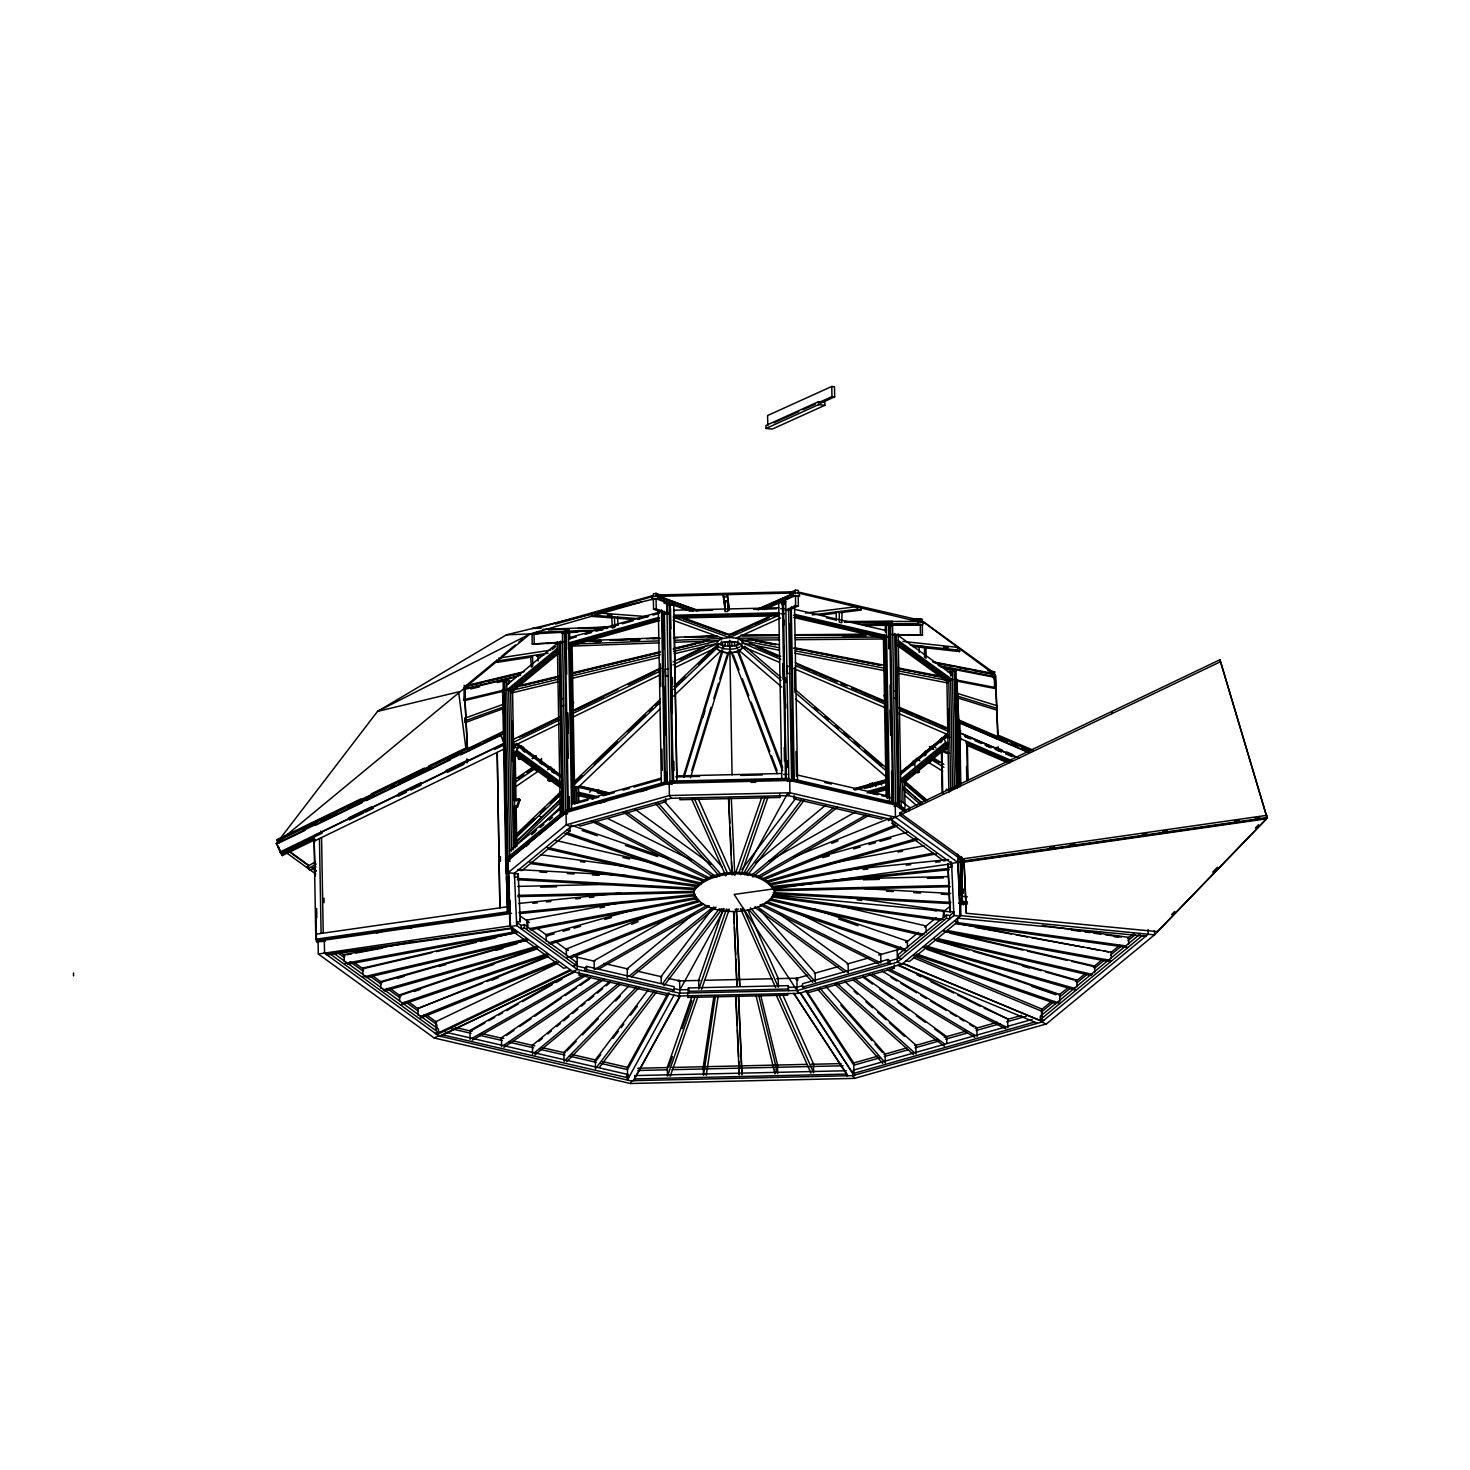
<?xml version="1.0" encoding="UTF-8"?>
<svg xmlns="http://www.w3.org/2000/svg" width="1470" height="1470" viewBox="0 0 1470 1470"><rect width="100%" height="100%" fill="white"/><g stroke="black" fill="none" stroke-linecap="round" stroke-linejoin="round"><path stroke-width="1.5" d="M762.581 609.517L793.304 595.534L793.543 591.785L656.355 595.001L696.523 610.454M798.026 593.182L795.325 592.924L795.527 590.15L798.228 590.389L799.662 596.14L793.304 595.534M693.656 892.198C702.733 866.675 766.458 865.168 774.855 891.739C765.741 917.243 702.035 918.768 693.656 892.198L694.428 896.718M693.675 893.595L694.116 889.038M715.375 996.403L703.487 1075.36L703.321 1066.411L713.869 996.476M706.225 1075.397L718.113 996.439M774.837 890.342L774.378 894.899M799.919 593.329L798.394 592.098L798.247 593.016L923.16 622.802L922.535 625.485L917.813 623.519L858.498 624.052M918.64 620.836L918.787 619.936L800.066 592.41M845.434 621.479L919.816 621.406L918.787 619.936M917.813 623.519L918.438 620.836M919.816 621.406L920.44 618.723L922.443 619.55L921.819 622.233M683.366 776.399L722.101 650.089M684.083 777.189L722.817 650.898M702.954 717.489L704.957 710.984M691.745 770.482L711.094 707.327M713.777 698.617L718.444 683.366M719.786 679.011L727.797 652.882M690.459 777.814L729.175 651.504M572.436 706.519L573.704 702.421L571.904 703.285M923.38 622.802L922.425 621.259L994.032 674.179L993.775 672.709L923.638 621.939M723.35 908.699L698.654 980.178L698.82 989.108L726.492 908.974M735.018 874.87L761.938 796.905M738.914 872.978L765.08 797.181M701.594 989.273L729.267 909.14M741.688 873.125L767.873 797.328M695.145 996.623L667.509 1076.187L667.343 1067.257L692.003 996.293M672.433 1056.581L668.703 1067.33L667.343 1067.257M682.154 1028.614L691.855 1000.666M670.228 1076.352L697.864 996.789M516.779 806.13L513.471 806.607L514.261 807.802L517.513 807.25L516.779 806.13L519.351 798.761L513.361 799.625M517.513 807.25L520.086 799.882L519.351 798.761M993.224 673.517L995.043 676.31L994.161 678.809L992.342 676.016L993.224 673.517L932.421 661.702M993.738 674.326L994.62 671.827L987.895 670.522M994.529 675.502L994.62 671.827M511.836 747.146L517.899 747.734L514.665 755.598L515.29 754.459L511.964 754.128M960.719 730.572L959.377 734.008L960.278 785.182M996.329 738.693L997.23 736.433L996.77 737.242M996.899 738.951L998.222 735.239M995.337 676.365L995.208 674.693L998.093 736.801M957.631 720.226L997.726 737.425L995.649 675.575M463.987 687.831L464.355 686.931L467.515 749.645L464.336 688.603M464.612 688.53L466.174 685.663L524.165 671.68M997.799 736.672L997.34 737.499L991.037 734.798M515.694 677.064L464.722 689.338L464.226 700.675L504.118 691.065M464.226 700.675L464.722 689.338M502.593 691.47L503.273 690.238M503.585 747.642L504.247 746.411M503.695 754.625L504.375 753.412M517.275 748.873L517.899 747.734M742.92 640.13L741.468 646.065L779.118 662.235M783.326 625.136L782.94 602.443L785.733 601.432L788.839 779.449L791.577 779.706L788.582 608.488M785.733 601.432L782.94 602.443M694.152 890.434C710.506 869.248 761.368 866.804 774.855 891.739M668.225 992.893L627.396 1067.349L627.635 1077.639M786.56 778.383L788.82 778.328L786.027 779.357L783.473 601.469M669.438 993.095L627.488 1069.59L600.679 1063.38M789.133 781.47L789.684 780.478L895.248 804.954L905.483 812.359M627.616 1079.641L674.032 995.098M792.991 780.019L790.566 608.947M680.812 988.244L724.306 908.938M743.875 873.235L787.369 793.929M324.98 941.333L318.09 941.719L318.292 954.012L434.22 1038.004L630.465 1083.519L632.008 1080.689L852.747 1075.636L1041.697 1022.036L1148.217 934.24L1154.501 934.846L1266.534 818.79L1266.497 816.548M678.405 996.109L679.948 993.169L797.089 990.486L798.89 993.242M807.783 975.216L796.887 978.303L797.089 990.596L897.38 962.152L953.92 915.553L960.204 916.159L957.797 862.412L895.45 817.246L789.904 792.771L669.401 795.527L566.262 824.799L508.087 872.721L514.371 873.327L570.911 826.728L671.202 798.284L788.343 795.601L789.904 792.771L789.684 780.478L669.181 783.234L566.042 812.506L507.885 860.428L510.513 926.467L516.723 925.567L577.324 969.483L679.948 993.279L679.544 980.398L678.221 980.269M942.16 792.256L941.443 751.06L941.958 750.104L949.271 753.246M959.193 723.901L959.873 722.67L1029.092 752.364M958.697 735.294L960.039 732.795L959.873 722.67M959.487 739.41L960.002 738.454L1012.315 760.909M946.019 790.18L946.643 789.041M962.097 857.469L962.336 902.359L961.49 856.973M961.637 904.675L962.317 903.462M963.493 904.877L964.173 903.646M680.408 996.054L633.515 1080.634L679.636 996.403L572.841 971.633L577.324 969.483L577.104 957.19L573.429 954.526M942.674 771.125L929.058 762.746L931.171 759.034M997.726 737.425L998.406 736.011M653.948 991.552L595.497 1068.764L595.35 1059.815L648.343 989.806M600.734 1054.615L596.655 1059.999L595.35 1059.815M612.953 1038.445L618.392 1031.26M621.112 1027.677L623.831 1024.094M630.63 1015.109L637.429 1006.141M741.891 869.523L795.784 798.339M713.648 907.1L661.132 976.466L661.261 983.246M744.812 874.815L801.462 799.974M599.466 1067.33L656.539 991.919M662.676 983.595L719.326 908.754M663.944 985.782L721.99 909.121M747.477 875.183L804.127 800.36M849.072 897.398L943.924 910.536L943.097 916.324M1127.655 938.521L1128.537 937.346L1042.395 925.42M465.898 685.737L495.941 660.967M320.827 831.138L322.132 833.122L280.788 853.188L276.36 843.559L377.496 711.425L506.433 634.819L653.341 599.099M631.806 1081.111L438.685 1035.835L324.484 953.093L318.292 954.012M589.617 792.238L592.557 788.728M943.611 748.028L947.213 748.634L946.202 749.718L942.564 749.204M946.092 749.792L947.213 748.634M1171.608 914.671L1174.769 911.4M1212.713 872.151L1217.472 867.245M1255.417 827.996L1258.596 824.725M1219.953 659.718L1267.177 818.11L1157.404 931.612L966.323 913.256L964.008 861.53L899.934 815.115L899.897 812.873L1219.953 659.718L1267.011 817.559L963.328 861.034L963.291 858.811L899.897 812.873M636.583 987.142L564.094 1061.34L563.929 1052.391L628.554 986.278M566.758 1051.013L576.222 1041.33M582.524 1034.88L598.29 1018.747M615.618 1001.015L620.34 996.182M566.593 1061.799L639.101 987.601M1110.603 952.229L955.831 923.178M514.518 835.952L560.566 791.907M517.458 834.978L530.633 822.391M540.519 812.947L545.443 808.224M550.386 803.502L558.618 795.619M574.458 781.397L660.471 699.132M673.701 686.472L716.698 645.348M515.878 837.661L560.584 794.903M575.928 781.764L582.12 775.848M594.358 763.996L617.418 741.909M628.021 731.895L645.422 715.118M649.372 711.443L652.662 708.301M655.308 705.655L658.597 702.495M675.667 686.288L684.946 677.266M698.673 664.256L712.95 650.457M594.303 764.271L604.207 754.808M614.092 745.327L617.4 742.185M637.208 723.24L643.805 716.919M681.749 680.628L685.057 677.468M704.865 658.523L711.462 652.202M574.513 784.374L660.526 702.109M673.756 689.448L718.407 646.726L723.148 648.693L723.093 645.716L718.352 643.75M516.576 841.391L560.015 799.845M516.301 841.906L560.695 799.423M516.319 844.662L561.025 801.903M660.287 708.816L575.946 789.5L575.891 786.524M673.517 696.155L721.494 650.273M536.513 829.98L531.57 834.703L535.098 831.744M539.802 826.838L561.172 806.387M518.524 834.207L521.832 831.064M530.082 823.2L535.025 818.478M553.179 801.168L561.43 793.304M277.15 844.754L276.36 843.559L530.064 633.938L641.343 602.02M907.504 778.383L903.976 781.305L926.394 800.525M912.815 773.992L916.361 771.052M501.233 656.612L515.364 644.944M518.892 642.041L522.438 639.119M531.166 657.053L532.526 655.932L532.801 666.075L531.442 667.196L530.615 656.943L532.526 655.932M507.903 857.249L562.146 812.542L564.057 812.983L509.814 857.69L507.903 857.249L504.816 680.334L506.636 678.846L508.546 679.287L508.62 683.826M536.568 656.024L537.928 654.903L538.093 661.096M506.727 685.002L557.351 643.272M552.279 649.464L555.77 646.598M557.442 648.307L506.819 690.036L512.571 691.359L557.938 653.948M557.608 650.181L508.73 690.477L511.542 851.167M510.66 690.918L557.773 652.074M577.471 788.177L578.537 787.295L578.776 800.966M509.631 850.726L560.235 808.996M540.354 827.426L543.863 824.523M549.1 820.205L552.61 817.32M508.932 859.546L564.976 813.351L566.887 813.792M525.764 846.573L529.255 843.688M793.524 779.045L791.025 779.559L891.702 803.006L892.768 802.142L889.681 625.228L885.344 625.338L885.454 632.155M889.681 625.228L888.615 626.11L889.019 648.784M885.436 631.494L886.502 630.63L794.59 609.315M793.23 780.184L794.278 779.32L791.264 606.945M796.501 780.938L797.567 780.074L794.517 605.438M900.687 772.154L902.488 770.666L904.399 771.107M900.522 774.488L949.381 734.21M900.596 779.523L945.982 742.111M947.893 742.552L900.779 781.415L904.601 782.297L948.242 746.319M948.077 744.445L902.69 781.856L903.058 802.51M929.058 762.746L932.219 760.137L932.219 757.179M888.339 797.218L889.387 796.354L797.475 775.039M888.431 802.253L889.479 801.389L886.392 624.474M924.648 927.074L926.008 925.953L834.905 904.84M496.878 659.681L496.952 662.364L498.918 660.747L548.126 653.213M505.276 681.786L506.378 680.886L503.126 681.584L506.397 865.609M507.297 857.58L506.213 858.48L509.465 857.8L507.297 857.58L504.21 680.683M565.197 811.881L562.495 812.12L563.58 811.22M569.974 827.555L570.048 830.917L521.813 870.663L518.524 869.891M441.129 1036.423L442.929 1034.935L628.388 1077.933L628.333 1074.588L445.116 1032.087M586.622 966.396L586.677 969.741L584.876 971.229L584.821 967.885L586.622 966.396L674.142 986.682L674.216 990.045L672.396 991.533M668.519 993.812L666.7 995.3L579.18 975.014L580.981 973.507M883.433 817.651L881.614 819.139L794.094 798.835L795.895 797.346M610.289 981.152L532.397 1045.317L532.563 1054.266M538.92 1041.219L542.448 1038.316M547.759 1033.924L551.305 1031.021M556.615 1026.648L560.162 1023.726M563.69 1020.805L569 1016.431M572.547 1013.51L577.857 1009.137M581.403 1006.215L584.931 1003.312M588.478 1000.39L593.788 996.017M597.334 993.095L602.645 988.722M606.173 985.8L609.719 982.879M694.116 913.587L627.194 968.712L627.359 977.66M755.359 863.111L825.791 805.082M534.327 1052.814L619.293 982.805M629.123 976.209L711.884 908.019M751.997 874.962L832.994 808.224M534.97 1054.817L619.917 984.808M631.586 976.778L716.092 907.137M752.695 876.984L837.22 807.342M900.375 772.485L946.992 734.155M900.706 772.577L946.68 734.798M626.514 1076.077L628.333 1074.588M626.569 1079.421L628.388 1077.933M879.721 954.802L897.159 949.859L900.706 946.937M905.998 942.582L918.364 932.384M925.438 926.559L936.041 917.813M943.115 911.988L950.171 906.182M788.343 795.601L890.967 819.396L951.586 863.313L953.92 915.553L953.865 912.208L949.712 915.626L946.423 914.873L898.207 954.6L898.262 957.962L901.533 958.716M898.262 957.962L946.478 918.217L946.423 914.873M1148.125 929.499L1148.217 934.24L960.884 915.608L902.047 964.081L897.38 962.152L897.159 949.859M957.631 918.401L957.687 921.763L909.471 961.49L906.182 960.737M1050.94 1001.934L1041.477 1009.706L1041.587 1015.88M1068.598 987.399L1058.859 994.988M1075.654 981.574L1084.474 974.298M1093.294 967.039L1102.132 959.763M1110.953 952.486L1119.772 945.21M1128.592 937.952L1133.885 933.579M1054.468 1001.29L1042.193 1011.397L913.366 957.668M1059.723 996.954L1070.234 988.281M1077.253 982.511L1087.763 973.838M1094.782 968.068L1105.293 959.395M1110.548 955.059L1121.077 946.404M1128.078 940.616L1135.097 934.846M1140.683 933.579L1040.264 1016.321L1040.319 1019.665L1043.608 1020.437M1040.319 1019.665L1142.502 935.471L1145.791 936.225L957.76 918.18M630.483 1083.5L854.548 1078.374L1046.364 1023.965L1154.501 934.846L1154.428 930.749M547.667 769.71L550.809 766.862M839.223 612.034L841.998 612.365L841.814 622.765L839.352 622.196L839.223 612.034L841.704 612.604M532.305 758.557L536.091 755.966M515.364 779.1L534.106 766.237L534.198 769.214L537.579 771.658L515.106 787.075M518.212 778.512L523.834 774.653M527.013 772.467L532.654 768.608M515.455 782.058L534.198 769.214M532.232 758.63L536.017 756.039M501.601 1046.732L501.454 1037.783L590.499 977.293M506.378 1035.541L513.967 1030.378M519.645 1026.519L531.019 1018.802M534.804 1016.229L561.32 998.203M565.123 995.631L576.479 987.913M580.283 985.341L589.746 978.91M503.493 1045.446L600.128 979.792M503.898 1047.375L604.317 979.167M1075.342 981.17L1076.885 980.122L1076.995 986.829M917.941 772.669L919.54 771.732L917.794 772.724L914.726 771.75M315.885 866.859L309.913 870.295L307.359 866.491L315.297 861.898M308.296 868.66L316.234 864.066M517.973 747.826L521.611 745.713M470.088 1039.419L469.922 1030.488L574.788 970.917M677.192 913.403L594.082 960.7L594.247 969.63L707.033 905.465M768.7 861.328L855.76 811.789M470.988 1030.856L484.843 1022.991M488.793 1020.731L494.747 1017.369M498.697 1015.109L502.648 1012.867M506.617 1010.625L518.487 1003.881M522.438 1001.621L552.114 984.771M556.083 982.53L562.018 979.149M472.054 1038.298L582.873 975.363M756.976 877.02L865.812 815.097M472.219 1040.172L586.989 974.977M598.4 969.263L709.22 906.218M759.182 877.774L869.983 814.729M905.612 942.123L907.376 941.131L907.486 947.838M530.064 633.938L377.496 711.425L458.603 691.855L465.935 748.726L279.778 839.076M276.36 843.559L503.989 733.107M532.048 628.554L540.813 627.359M304.988 830.385L278.344 843.302L276.93 839.646L360.94 798.89M371.193 793.91L424.462 768.075M428.56 766.072L467.478 747.201M504.339 730.939L467.368 748.891L467.883 749.682M468.452 749.424L467.919 748.634L277.389 841.079L278.675 843.063L276.93 839.646M469.591 748.653L479.9 743.636M484.016 741.633L500.535 733.622M302.489 829.944L316.822 822.979M320.919 820.995L337.328 813.039M347.563 808.077L374.207 795.16M390.597 787.203L394.695 785.219M398.793 783.216L431.574 767.322M447.964 759.365L462.297 752.401M315.223 825.405L362.355 802.546M366.453 800.562L450.445 759.806M460.698 754.845L501.196 735.165M348.886 817.724L371.616 806.699M398.462 793.671L421.192 782.646M445.98 770.611L468.691 759.586M504.963 744.426L504.173 743.232L279.998 851.994L280.788 853.188M509.943 912.447L316.436 940.157L315.829 939.238L314.01 835.824L504.265 743.544M511.836 740.09L559.353 717.048M571.757 711.021L660.6 667.931M673.003 661.904L708.136 644.871M519.259 737.352L558.343 718.371M576.846 709.367L617.988 689.393M628.278 684.395L661.188 668.391M679.71 659.405L704.387 647.406M349.401 819.892L363.715 812.947M365.277 812.193L373.49 808.206M398.149 796.244L406.363 792.256M410.773 790.125L421.008 785.164M447.45 772.32L463.877 764.363M494.692 749.406L504.137 744.886M522.732 735.864L557.847 718.83M574.384 710.8L603.306 696.78M628.094 684.744L654.94 671.716M679.728 659.699L700.381 649.666M315.26 839.609L282.35 855.577L277.922 845.948L281.56 854.382L314.47 838.414M559.409 720.024L511.891 743.067L513.71 745.86L559.17 723.81M571.812 713.997L660.655 670.89M673.058 664.881L716.441 643.823L718.26 646.616L674.877 667.674M504.357 748.891L314.102 841.189L314.727 842.108M571.573 717.783L660.416 674.693M561.926 642.923L532.232 644.025L532.048 633.919L591.087 630.851M532.213 634.489L536.752 632.302L602.939 629.821M532.232 644.025L563.855 641.986M560.658 642.978L562.606 642.041M561.632 699.15L563.58 698.213M561.76 706.133L563.708 705.214M739.943 643.86L736.691 645.404L736.47 648.472L730.167 649.372L730.131 646.396L736.415 645.495M736.746 648.38L739.778 646.929M889.442 648.803L889.038 626.11L890.581 625.375L892.566 625.834L895.671 803.87L897.692 804.696L894.716 633.478M892.566 625.834L889.038 626.11M560.621 641.122L563.616 812.34L565.564 811.403L562.44 633.386L564.388 632.835L565.987 633.496L566.703 674.326M892.125 803.024L895.653 802.749L892.125 803.024L891.573 771.272M557.369 963.493L435.855 1021.632L436.002 1029.845M894.091 806.424L897.692 804.696M904.693 810.687L897.325 805.358L898.85 804.439L895.873 634.323M436.075 1033.943L570.231 969.741M437.013 1034.623L571.168 970.42M434.22 1038.004L437.986 1036.166M888.284 820.683L1220.008 661.959M439.916 1036.111L573.576 972.166L509.778 925.935L323.565 953.258M896.682 950.539L898.629 949.62M439.971 1036.13L574.605 972.037M789.372 592.943L795.527 590.15M756.609 609.536L795.252 592.722L793.543 591.785M758.465 609.701L776.895 601.322M780.993 599.448L787.148 596.655M820.187 403.423L834.666 396.863L834.501 386.757L831.763 386.481L767.597 415.532L767.781 425.638M818.478 401.696L765.962 425.473L766.017 428.45L772.375 429.056L824.89 405.279L824.835 402.302L818.478 401.696L818.514 404.673L766.017 428.45M773.992 422.827L798.816 411.582M802.969 409.707L815.391 404.103M819.525 402.229L831.946 396.606L834.666 396.863M757.822 609.683L793.175 593.659M764.4 609.591L795.454 595.534L798.192 595.791L798.357 605.897L788.012 610.583M772.062 615.305L729.653 634.507L729.708 637.484L736.066 638.09L780.496 617.988M731.472 634.691L737.683 631.88M741.817 630.005L766.66 618.76M785.292 610.326L795.637 605.64L798.357 605.897M729.708 637.484L778.181 615.544M750.564 626.073L731.766 634.507L727.779 634.581L682.631 618.282M754.753 624.199L769.361 617.62M418.068 1015.2L417.939 1008.494L547.704 956.088M566.446 955.812L566.317 949.05L653.121 913.972M793.837 857.028L891.224 817.688M482.656 983.173L417.939 1008.494M486.919 981.445L548.604 956.529M492.064 980.178L498.459 977.605M631.677 924.299L638.035 921.745M831.671 843.412L838.029 840.84M420.236 1016.578L556.358 961.582M566.483 957.981L701.98 903.26M762.232 878.803L895.616 824.909M419.906 1018.343L558.159 962.482M570.433 958.054L703.818 904.179M764.088 879.721L897.472 825.828M878.656 954.894L880.769 954.048L880.916 962.979M1007.869 1027.879L1007.703 1018.949L984.22 1008.199M550.901 778.99L547.942 780.111L549.615 781.103L552.628 779.945M503.64 707.254L503.714 708.503L465.145 722.615L464.979 718.132L503.383 704.259M503.695 706.85L465.053 720.814L465.145 722.615M873.86 793.543L875.936 792.808L873.823 793.543M852.545 1063.343L877.976 1056.103M399.656 1001.64L399.546 994.933L537.653 947.985M400.354 995.41L536.293 949.197M414.117 991.497L420.585 989.292M478.853 969.483L493.957 964.357M401.861 1003.146L546.436 953.993M401.31 1004.837L548.053 954.949M975.786 1028.044L976.907 1027.677L977.054 1036.607M537.799 628.131L653.231 595.442L653.415 596.342L555.495 624.07M594.946 615.379L594.872 612.696L591.399 613.67L591.473 616.371L594.946 615.379L639.707 618.741M612.09 617.859L614.497 617.179L614.736 627.322L612.328 628.021L611.777 617.639L614.497 617.179M665.487 771.75L665.689 783.087L569.478 810.393L568.357 809.584L565.27 632.67L569.607 632.578L569.717 639.376M565.987 633.496L562.44 633.386M576.277 636.859L569.717 638.733L568.578 637.907L658.376 612.42L659.497 613.247L652.937 615.103M585.042 634.379L591.62 632.504M595.993 631.273L602.571 629.399M611.318 626.918L617.896 625.044M622.269 623.813L633.221 620.707M637.612 619.458L648.564 616.353M570.93 644.577L658.542 619.715M659.663 620.524L572.069 645.404L568.669 642.941L658.468 617.455L659.589 618.264L569.809 643.75L572.602 804.457M956.345 787.975L954.287 670.044L952.339 668.63L950.465 669.162L950.594 675.979M952.413 670.577L954.287 670.044M950.576 675.318L952.45 674.785L898.152 635.463M571.481 803.631L661.261 778.144M576.626 803.318L587.945 800.103M592.098 798.927L598.878 796.997M603.141 795.784L614.221 792.642M622.986 790.162L629.656 788.269M633.919 787.056L660.581 779.486M569.074 810.411L565.527 810.282L569.074 810.411L568.835 796.795M568.357 809.584L664.569 782.26L665.689 783.087M665.34 781.985L667.894 782.371L665.34 781.985L662.364 611.887M599.227 803.318L605.732 801.481M640.405 791.65L646.91 789.794M665.708 798.43L665.763 801.775L580.227 826.048L578.298 824.633M854.842 790.107L887.696 780.79M864.746 788.453L886.649 782.224M868.072 791.411L887.788 785.825M867.024 792.863L886.722 787.258M870.332 793.047L887.862 788.085M873.658 793.249L886.796 789.519M325.789 954.048L329.004 953.148L438.519 1032.491L438.464 1029.129L334.517 953.828M894.513 806.295L896.388 805.78M897.325 805.358L899.199 804.825L906.567 810.154M899.272 806.754L901.147 806.221L898.133 633.864M514.371 873.327L516.723 925.567L516.65 922.223L521.115 925.457L524.331 924.538L576.019 961.986L576.075 965.349L572.859 966.249M512.056 927.496L512.111 930.859L515.308 929.94M576.075 965.349L524.386 927.901L521.17 928.801L521.115 925.457M892.161 820.187L892.235 823.531L895.432 822.63M527.583 939.973L380.656 981.648L380.767 988.354M636.253 909.066L546.142 934.626L546.27 941.333M810.356 859.711L907.063 832.277M381.355 982.162L517.33 943.593M397.433 978.322L404.011 976.466M439.089 966.507L445.667 964.632M496.107 950.337L502.703 948.462M547.593 935.673L554.19 933.817M562.992 931.318L569.57 929.444M573.98 928.195L580.558 926.339M604.74 919.467L611.336 917.611M822.796 857.635L829.392 855.76M853.574 848.907L860.17 847.032M868.954 844.552L875.55 842.678M879.942 841.428L890.93 838.304M383.008 989.971L536.513 946.423M548.494 942.95L697.938 900.559M766.568 881.118L916.012 838.727M384.423 991L537.946 947.452M549.964 943.997L699.389 901.606M768.02 882.165L917.464 839.774M566.997 967.389L563.8 968.307L512.111 930.859M947.121 860.079L943.905 860.979L892.235 823.531M435.304 1033.392L438.519 1032.491M814.325 973.361L838.304 966.562M847.032 964.081L868.825 957.889M897.325 958.789L889.938 960.884L888.009 959.487L802.473 983.742L802.528 987.105L804.476 988.501M802.565 985.672L797.034 987.252L788.416 987.326L788.343 985.653L688.438 987.95L688.566 992.967L688.438 987.95M802.528 987.105L888.064 962.832L889.993 964.246L889.938 960.884M894.256 964.871L894.311 968.234L808.794 992.489L806.846 991.092M884.609 1054.229L906.714 1047.963M915.553 1045.464L937.639 1039.198M944.273 1037.305L966.36 1031.04M975.198 1028.541L997.285 1022.275M1008.346 1019.133L1021.595 1015.384M880.052 1057.757L853.849 1065.199L805.395 990.468M884.407 1056.526L908.423 1049.709M914.983 1047.853L938.999 1041.036M945.541 1039.18L967.37 1032.987M976.117 1030.507L1000.133 1023.69M1006.674 1021.834L1026.336 1016.266M1032.197 1019.408L853.17 1070.197L853.225 1073.541L855.172 1074.956M853.225 1073.541L1034.439 1022.128L1036.387 1023.543M853.849 788.839L886.483 779.614M853.739 789.372L886.612 780.055M924.52 646.965L926.504 647.866L924.52 646.965L924.593 657.108L926.045 658.156L925.971 648.013M465.439 686.361L520.876 672.984M467.956 685.939L483.575 682.172M488.04 681.106L521.482 673.021M520.674 675.208L467.148 688.125L466.174 685.663M470.694 688.952L479.551 686.821M497.283 682.558L503.934 680.959M515.676 686.508L560.143 675.796M571.26 673.113L660.195 651.706M673.536 648.49L709.11 639.928M520.527 685.957L560.364 676.347M571.426 673.664L659.957 652.276M673.242 649.078L704.222 641.582M464.887 699.444L504.78 689.834M522.511 685.571L560.199 676.494M571.279 673.83L659.938 652.478M675.447 648.748L695.383 643.933M699.83 642.868L704.259 641.802M511.284 690.551L560.199 678.772M573.539 675.557L660.25 654.683M673.591 651.467L718.058 640.755L716.478 643.621L674.234 653.801M511.928 692.884L558.618 681.639M571.959 678.423L658.67 657.549M518.304 758.299L519.278 759.384L522.805 758.612M362.906 974.794L362.778 968.087L515.235 932.568M365.589 968.124L431.886 952.67M436.296 951.641L476.078 942.38M480.488 941.333L495.96 937.731M362.943 977.035L526.444 938.926M366.361 977.605L527.657 940.01M914.616 1045.39L915.865 1045.115L916.012 1054.063M527.142 929.095L526.977 920.146L623.794 902.047M827.316 863.974L924.115 845.856M344.274 961.325L344.145 954.618L413.419 941.682M346.883 954.765L351.348 953.92M355.813 953.093L382.623 948.095M600.036 907.835L604.538 906.99M898.115 852.067L902.617 851.222M529.384 928.672L695.99 897.508M768.939 883.856L933.266 853.114M344.311 963.548L516.337 931.447M530.413 929.83L697 898.666M769.949 885.013L936.537 853.849M347.526 964.265L517.33 932.586M883.893 1054.192L885.16 1053.953L885.326 1062.902L820.021 988.465M550.809 650.107L498.844 658.064L498.918 660.747M496.952 662.364L530.505 657.219M537.212 656.19L543.918 655.161M664.679 596.471L656.043 593.347L653.36 593.733L653.672 596.508L651.577 595.828M653.672 596.508L795.325 592.924M692.884 611.097L658.45 598.639L652.165 599.539L651.853 596.783M689.632 610.969L656.061 598.768L653.378 599.154L653.544 609.26L666.13 613.835M653.544 609.26L656.245 608.874L668.832 613.449M679.324 616.353L729.359 634.562L729.396 637.539L723.111 638.439L673.076 620.23M668.023 668.979L665.322 669.364L665.616 676.329M665.451 676.347L668.133 675.961M952.744 670.688L956.051 671.22L958.054 785.991M953.92 671.533L956.051 671.22M946.57 744.684L947.286 745.786L943.74 738.087L949.749 737.223M516.08 800.452L520.086 799.882M507.113 906.806L315.738 934.203L316.344 935.14M315.829 939.238L507.205 911.841L507.812 912.76L507.315 877.112M507.775 911.749L509.906 911.455M315.903 909.452L316.454 941.278L511.578 913.348M376.357 932.862L380.859 932.219M407.282 928.47L411.784 927.827M448.405 922.535L452.907 921.892M963.291 858.811L1266.975 815.317M1049.782 847.584L1054.284 846.941M1070.086 844.68L1074.607 844.037M1142.337 834.335L1146.839 833.692M1162.641 831.414L1167.162 830.77M1234.892 821.087L1239.412 820.425M1255.215 818.165L1259.716 817.522M951.586 863.313L1267.177 818.11M1266.534 818.79L964.026 862.1L963.989 859.876L966.323 913.256M327.093 954.986L513.122 928.36M326.156 954.306L512.442 927.864M805.689 613.045L857.359 606.559L860.905 607.386L860.942 610.068L840.601 612.622M812.193 614.919L857.396 609.241L860.942 610.068M839.535 611.796L836.191 612.218L836.301 620.487M820.26 615.177L836.081 613.192M844.57 870.148L948.646 859.546M518.689 903.462L620.505 893.08M532.801 903.297L537.322 902.837M546.381 901.918L550.901 901.441M575.799 898.905L580.319 898.446M589.36 897.527L593.898 897.067M863.202 869.542L867.741 869.082M906.2 865.15L910.72 864.691M935.618 862.155L940.138 861.696M518.837 912.392L695.328 894.403M772.32 886.483L948.793 868.494M519.388 913.623L693.601 895.873M772.852 887.696L949.344 869.707M812.138 1064.041L813.498 1063.894L813.645 1072.843L778.898 994.602M735.055 909.379L738.565 909.158M656.373 595.92L699.022 610.656M589.507 640.938L600.881 640.497M609.995 640.148L639.579 639.009M646.414 638.752L660.067 638.237M685.112 637.282L716.992 636.051M594.247 641.637L601.083 641.361M630.703 640.222L639.817 639.873M708.154 637.227L717.268 636.859M534.327 628.462L541.162 628.204M542.853 629.399L613.615 626.734M548.255 629.583L568.798 628.811M577.93 628.462L607.606 627.341M548.402 629.748L568.945 628.976M582.653 628.462L607.753 627.525M564.351 629.913L568.927 629.748M603.141 628.462L607.698 628.296M506.433 634.819L532.158 633.864M532.048 633.919L538.902 633.662M561.742 632.817L577.728 632.21M583.204 640.699L658.689 637.888M674.712 637.3L715.89 635.757M591.271 640.975L600.403 640.626M611.832 640.203L639.229 639.193M652.937 638.678L659.791 638.421M673.48 637.907L678.056 637.741M691.764 637.227L716.882 636.308M596.177 641.655L600.734 641.471M635.003 640.203L639.56 640.038M574.108 644.007L658.744 640.865M674.767 640.277L722.799 638.476L718.26 640.663L674.785 642.28M571.848 646.102L658.78 642.868M725.298 609.664L723.313 594.229L723.369 596.93L727.411 596.838L729.138 610.142M727.613 601.046L727.815 611.483L725.004 611.557L724.802 601.12L727.613 601.046L727.87 610.068M724.82 601.377L727.632 601.322M724.802 601.12L727.724 601.8M664.311 611.336L667.288 782.554L669.989 782.169L666.884 604.133L669.769 605.034L670.21 629.987M670.008 604.133L673.756 604.041L673.793 605.015L670.044 605.107L670.008 604.133L673.131 782.022L673.095 781.029L785.495 778.457L785.531 779.431L670.596 781.985L669.971 781.048L672.856 781.948L672.268 747.918M778.659 601.634L782.408 601.542L782.444 602.516L778.696 602.608L778.659 601.634L781.783 779.504L781.746 778.53M778.769 607.771L673.848 610.197L673.903 611.171M689.871 610.803L712.674 610.27M753.724 609.333L776.528 608.8M780.68 608.709L784.429 608.617M673.995 616.206L778.898 613.78M780.772 613.743L784.521 613.651M674.032 617.179L778.935 614.754M956.786 722.321L958.973 722.284L960.278 786.67M956.86 723.993L959.046 723.957M956.896 728.477L959.083 728.422L956.952 681.639M956.988 733.512L959.175 733.457M781.654 773.514L676.751 775.921L676.788 776.895M675.722 776.913L699.591 776.362M740.659 775.425L762.268 774.929M783.583 774.433L787.332 774.359M751.041 782.316L755.745 782.334M779.743 794.112L779.798 797.457L679.893 799.754L679.82 798.081M507.848 861.42L510.035 861.383M507.958 862.817L505.772 862.872L502.575 689.614M518.23 873.731L514.482 873.805L514.537 877.167L518.285 877.075L518.23 873.731L520.288 921.653L516.54 921.727M953.754 911.712L950.006 911.804L947.948 863.882L948.003 867.226L951.751 867.153L951.696 863.79L734.155 894.44L796.023 988.961M517.697 886.41L613.67 884.223M849.568 878.839L947.819 876.579M540.611 887.145L556.597 886.778M863.331 879.777L879.336 879.409M927.313 878.307L943.317 877.939M517.863 895.359L693.803 891.334M774.304 889.497L947.985 885.528M517.918 896.608L693.858 892.584M774.359 890.765L950.318 886.722M959.781 894.201L961.968 894.146L960.351 858.498M507.885 909.654L510.072 909.599M959.873 899.236L962.06 899.181M509.392 895.212L507.867 861.144L505.698 861.199L507.958 911.326L510.145 911.271M959.947 900.908L962.133 900.853L960.149 856.845M679.728 980.876L700.014 980.416M704.516 980.306L772.099 978.763M776.601 978.653L796.887 978.193L798.045 980.086M679.893 989.824L688.511 989.622M688.493 991.313L788.398 989.016L788.471 990.688L788.343 985.653M678.405 995.998L800.323 993.316L853.978 1075.268L853.758 1062.957L806.35 990.541M687.703 995.778L687.776 997.45L787.681 995.153L787.608 993.481M637.723 1068.249L667.435 1067.569M672.01 1067.459L806.828 1064.372M811.403 1064.28L841.116 1063.6M637.907 1070.472L667.527 1069.793M672.102 1069.682L843.045 1065.768M846.408 1070.748L634.709 1075.599L634.856 1080.615M634.783 1078.943L846.463 1074.092L846.536 1075.764M957.944 696.853L958.054 708.209L957.999 706.96M911.345 618.815L920.44 618.723M915.626 619.605L922.443 619.55M915.516 620.34L920.073 620.303M844.625 621.847L892.547 621.442M844.515 622.067L892.437 621.663M874.246 622.545L892.492 622.398M863.129 624.64L922.296 625.007L922.48 635.113L895.046 635.334M865.168 625.485L922.296 625.007M740.788 635.187L779.339 634.875M795.196 634.746L865.481 634.158M742.185 635.757L778.751 635.444M794.737 635.316L865.591 634.728M890.746 634.525L922.48 635.113M842.475 635.775L865.334 635.591M779.376 637.851L736.305 638.2L741.045 640.167L779.578 639.854M795.252 637.723L879.152 637.024M795.454 639.707L883.874 638.972M742.552 635.628L779.21 635.371M795.252 635.26L863.974 634.783M852.343 635.775L866.087 635.683M731.674 646.12L727.668 645.606M703.321 1066.411L704.7 1066.43M517.605 869.56L615.599 874.962M622.435 875.33L626.992 875.587M864.084 888.652L950.686 893.429M539.968 872.059L546.803 872.427M567.31 873.566L574.145 873.933M592.373 874.944L599.209 875.33M886.447 891.151L893.282 891.537M913.789 892.658L920.643 893.043M941.149 894.164L947.985 894.55M517.771 878.49L695.512 888.303M773.091 892.566L950.851 902.378M517.33 879.74L695.089 889.552M774.929 893.944L950.41 903.609M597.169 612.861L647.48 616.628M607.404 614.883L611.979 615.213M591.473 616.371L611.612 617.878M616.077 618.208L633.993 619.55M787.516 780.533L791.595 780.919M818.514 404.673L824.89 405.279M785.88 610.087L788.618 610.344M729.8 646.359L723.424 645.734L723.479 648.711L729.855 649.317M786.873 666.259L789.592 666.516M786.983 673.242L789.721 673.517M508.804 681.125L511.229 681.345M956.988 724.214L959.193 725.427L957.043 725.224M962.758 896.369L967.315 896.81M962.244 901.33L960.075 901.128L960.13 902.139L966.893 902.782M962.85 901.404L967.407 901.827M510.017 859.968L506.231 859.601L505.551 860.832L509.355 861.199M958.513 903.095L967.517 903.958M507.738 860.924L505.533 859.711M772.742 894.807L950.098 911.841L948.003 867.226M678.221 981.28L679.563 981.409M902.892 641.416L957.466 647.351L959.579 648.858L959.598 651.559L912.319 646.414M943.648 647.131L948.205 647.627M910.224 644.889L957.485 650.034L959.598 651.559M919.209 652.368L919.173 646.175L925.053 646.818M540.611 854.731L630.942 867.245M580.356 861.567L584.876 862.192M857.194 899.842L861.714 900.467M931.723 910.169L936.243 910.794M1071.428 930.087L1080.487 931.355M1085.025 931.98L1089.564 932.605M1094.084 933.229L1100.883 934.167M1105.422 934.791L1121.298 936.996M1114.058 936.647L1118.578 937.272M529.476 862.118L698.856 885.565M772.43 895.708L944.089 919.467M771.529 896.92L940.91 920.367M956.4 922.443L1126.424 945.982M530.817 863.625L697.956 886.759M955.518 923.619L1127.802 947.47M975.529 927.46L1011.544 934.056M1016.046 934.883L1027.31 936.96M1031.811 937.768L1083.592 947.268M1088.094 948.095L1099.339 950.153M1103.841 950.98L1108.343 951.807M946.974 930.473L1111.32 960.59M943.611 931.19L1110.199 961.729M563.929 1052.391L565.178 1052.63M935.196 662.952L953.221 666.461M957.723 667.325L968.969 669.511M973.489 670.393L991.497 673.885M938.283 665.524L992.342 676.016M933.579 662.4L994.032 674.179M940.653 666.81L994.381 677.284L995.337 688.585L957.282 681.18M945.908 668.887L950.392 669.75M747.844 638.641L779.357 644.779M795.105 647.847L885.087 665.377M896.351 667.564L941.351 676.329M755.396 640.681L775.554 644.613M793.469 648.123L849.458 659.074M853.941 659.957L880.824 665.212M896.498 668.28L909.93 670.926M914.413 671.79L939.054 676.623M755.047 640.755L775.204 644.668M795.343 648.601L804.292 650.346M808.776 651.21L842.347 657.751M846.83 658.615L880.401 665.157M898.299 668.648L940.837 676.935M954.269 679.544L994.547 687.39L995.337 688.585M779.394 647.755L741.156 640.314L742.975 643.088L780.699 659.368M795.141 650.824L885.142 668.354M896.406 670.54L948.15 680.628M742.975 643.088L778.971 650.107M794.719 653.176L884.72 670.706M898.225 673.333L947.727 682.962M826.361 617.786L835.107 619.825M794.664 614.35L886.594 635.646L883.415 638.256L793.69 617.455M793.616 615.213L890.452 637.668M794.755 616.591L884.481 637.392M504.816 680.334L506.727 680.794M824.688 782.463L831.432 784.024M868.641 792.661L877.774 794.774M881.779 795.693L893.264 798.357M794.278 779.32L892.768 802.142M579.309 785.899L610.417 793.138M578.996 786.321L609.591 793.433M609.168 794.406L576.663 786.873L576.957 802.804M597.169 792.734L605.934 794.774M578.629 792.33L598.308 796.905M577.563 793.212L595.074 797.255M578.702 794.572L594.027 798.136M577.636 795.454L592.961 799M562.238 814.472L560.327 814.031L557.314 641.655M566.758 830.164L570.048 830.917M946.478 918.217L949.767 918.989L949.712 915.626M954.416 920.992L957.687 921.763M555.421 840.381L657.623 864.066M943.979 931.098L1094.544 966.01L1094.654 972.717M622.931 857.469L629.601 859.013M949.951 933.174L1023.028 950.116M1027.457 951.145L1067.312 960.388M1071.74 961.417L1093.882 966.562M770.629 898.85L923.95 934.387M546.675 847.271L699.996 882.79M937.492 938.485L1092.486 974.445M769.288 899.952L922.59 935.49M547.557 848.888L700.859 884.425M933.946 939.073L1091.144 975.529M511.633 856.201L509.722 855.76L506.636 678.846M577.104 957.19L594.946 961.325M603.876 963.401L628.425 969.079M637.337 971.155L661.886 976.852M668.574 978.395L679.728 980.986M577.269 966.121L584.821 967.885M674.234 988.612L679.893 989.935M586.677 969.741L674.216 990.045M455.277 1027.438L470.914 1031.076M482.087 1033.667L502.189 1038.334M513.379 1040.925L534.804 1045.887M542.412 1047.651L564.774 1052.851M571.462 1054.394L596.048 1060.09M602.755 1061.652L627.341 1067.349M450.978 1028.651L471.08 1033.318M480.029 1035.394L502.372 1040.576M509.061 1042.138L533.647 1047.834M540.354 1049.378L564.921 1055.092M569.404 1056.121L596.214 1062.351M721.494 644.981L724.784 645.367M934.663 939.532L1076.885 980.122M936.078 940.671L968.895 950.043M973.269 951.292L1041.109 970.659M1045.482 971.909L1073.927 980.012M1022.826 966.176L1029.404 968.05M926.063 945.982L1074.846 988.446M924.52 947.011L1075.507 990.1M501.454 1037.783L503.732 1038.426M955.371 692.756L996.936 705.71L997.009 707.511M955.684 695.512L996.954 708.375L997.028 710.194L957.944 698.011M570.893 825.074L668.152 858.627M814.435 909.066L907.376 941.131M582.102 830.55L597.243 835.768M625.338 845.471L657.751 856.642M838.617 919.026L858.057 925.732M566.722 832.534L705.067 880.236M767.046 901.606L905.373 949.326M564.976 833.527L703.303 881.247M765.282 902.617L905.777 951.072M923.178 947.323L1059.723 994.492L1059.833 1001.199M926.651 949.308L1056.691 994.235M1031.995 986.48L1055.828 994.731M916.839 954.012L1059.888 1003.44M915.112 954.986L1055.993 1003.679M469.922 1030.488L472.072 1031.223M697.239 610.914L656.337 596.122L656.043 593.347M663.852 602.957L670.155 605.254M683.513 618.796L725.463 634.048M673.131 617.069L729.396 637.539M669.162 613.596L664.348 613.192L666.461 614.001M892.713 634.507L894.734 635.352M893.705 690.679L895.726 691.525M893.815 697.662L895.836 698.507M885.987 696.174L884.095 695.383L885.473 699.426M913.587 955.812L1042.156 1009.155L1042.377 1021.448L903.26 963.732L798.89 993.352L797.089 990.596M567.677 813.167L566.042 812.506L566.262 824.799L570.911 826.728M563.616 812.34L567.365 813.902M1041.697 1022.036L1046.364 1023.965M539.839 816.364L541.86 817.21M897.729 965.312L1037.416 1023.23M575.578 956.988L577.6 957.834M902.984 963.328L1042.377 1021.448M997.671 734.963L1033.3 750.251M957.852 719.565L1030.746 750.803M963.695 723.093L986.829 732.997M998.865 738.142L1007.262 741.744M1011.452 743.544L1017.736 746.227M1021.926 748.028L1028.21 750.729M956.952 721.825L1027.769 752.181M996.274 747.513L1002.522 750.196M1006.693 751.978L1012.94 754.661M960.039 732.795L1018.875 758.024M749.259 642.923L780.643 656.392M795.288 662.676L885.252 701.282M899.897 707.548L948.021 728.201M1016.413 757.344L959.91 733.107L960.81 784.227M965.68 736.709L969.869 738.528M974.977 740.751L981.317 743.471M985.194 745.143L991.35 747.771M995.08 749.332L1001.382 752.034M1005.59 753.853L1011.893 756.554M759.31 648.252L778.163 656.337M803.3 667.123L809.584 669.824M813.774 671.625L836.834 681.51M841.024 683.311L847.308 686.012M851.497 687.795L857.782 690.496M861.971 692.296L885.032 702.182M899.695 708.485L912.264 713.869M916.453 715.669L922.737 718.371M926.927 720.171L945.798 728.256M964.651 736.36L970.935 739.042M985.598 745.345L989.788 747.146M795.343 665.653L885.308 704.24M899.952 710.524L948.058 731.178M958.807 738.271L960.461 738.987M965.772 742.111L1009.706 760.964M793.763 668.519L885.822 708.007M898.372 713.391L948.591 734.945M1010.055 762.618L966.213 743.802L967.334 741.597L968.013 780.478M966.709 745.216L1006.454 762.268M941.443 751.06L946.919 753.412M755.286 646.469L778.438 656.428M797.365 664.569L816.309 672.709M820.517 674.509L826.82 677.229M831.028 679.03L837.349 681.749M841.557 683.568L845.764 685.369M852.067 688.089L871.012 696.229M875.22 698.029L881.541 700.749M898.372 707.989L925.714 719.749M929.922 721.549L946.753 728.789M607.625 818.478L691.525 860.152M798.927 913.384L880.769 954.048M899.511 965.184L1007.703 1018.949M916.857 974.739L920.937 976.76M931.135 981.831L953.589 992.985M957.687 995.025L980.141 1006.178M595.515 821.326L710.102 878.251M762.25 904.032L878.876 961.968M760.137 904.877L878.803 963.842M889.46 969.061L1005.829 1026.869M591.344 821.16L707.97 879.097M887.402 969.906L1005.792 1028.724M566.317 949.05L568.173 949.969M944.934 733.879L948.995 735.974M548.016 780.202L549.615 781.103M882.331 971.211L976.907 1027.677M891.059 977.458L896.976 980.986M900.908 983.338L916.674 992.764M920.624 995.116L926.523 998.644M930.473 1000.996L946.239 1010.404M950.171 1012.756L956.088 1016.284M960.02 1018.636L963.971 1020.988M969.869 1024.516L973.82 1026.869M872.629 974.261L975.088 1035.431M868.439 973.838L974.83 1037.361M399.546 994.933L401.163 995.907M932.145 745.639L936.041 748.046M929.352 746.595L933.266 748.983M929.848 746.98L933.744 749.369M934.167 758.373L943.869 764.363M933.248 759.126L939.091 762.709M932.219 760.137L943.887 767.322M438.17 1035.211L440.302 1036.662M919.173 646.175L920.624 647.241M898.243 640.497L952.542 679.82L946.919 681.418L898.06 646.028M898.188 642.335L950.667 680.353L952.578 789.372M898.115 644.191L948.793 680.886M901.055 801.205L910.095 807.747M897.674 803.594L898.85 804.439M565.27 632.67L566.391 633.496L566.685 649.372M667.325 783.749L668.446 784.576M662.492 784.006L661.353 783.179L658.339 610.803M663.815 800.378L665.763 801.775M892.382 966.819L894.311 968.234M635.058 809.29L711.112 864.397M779.504 913.954L848.116 963.677L848.282 972.625L757.399 906.769M862.706 975.768L946.68 1036.607L946.809 1043.314M863.368 977.421L872.5 984.036M879.795 989.328L892.566 998.589M898.041 1002.558L908.993 1010.496M916.306 1015.788L925.438 1022.403M934.553 1029L945.504 1036.938M625.944 811.513L716.827 877.37M853.739 978.101L945.026 1044.233M623.537 812.193L712.564 876.708M754.992 907.449L844.019 971.964M853.225 980.086L944.493 1046.217M560.272 776.913L515.033 744.151L515.088 747.513M516.925 750.49L560.364 781.948M515.051 751.023L560.29 783.786M514.996 752.861L560.235 785.623M513.122 753.393L560.18 787.479M572.694 809.492L571.554 808.665L568.467 631.751M520.178 915.939L529.365 922.59M536.697 927.919L547.722 935.894M555.072 941.223L567.916 950.539M290.215 851.902L308.59 865.205M312.265 867.851L315.94 870.516M288.671 851.277L308.884 865.904M312.559 868.568L316.234 871.232M286.135 852.526L315.829 874.044M339.625 951.935L345.119 955.923M354.27 962.556L363.421 969.189M372.59 975.823L382.071 982.677M390.891 989.071L400.042 995.704M409.193 1002.338L418.344 1008.971M427.494 1015.605L436.663 1022.238M338.927 953.626L344.458 957.631M350.007 961.656L362.943 971.009M370.33 976.374L381.41 984.404M386.959 988.41L399.877 997.781M405.426 1001.805L418.362 1011.176M423.893 1015.182L436.829 1024.553L436.902 1028.577M916.233 758.263L919.926 760.927M519.259 745.088L561.65 775.884M516.319 743.342L560.052 775.131M951.494 671.882L947.948 671.367L948.554 672.304M718.554 643.364L719.528 644.154M904.583 780.956L927.607 800.746M908.515 786.064L913.734 790.548M917.225 793.543L924.189 799.533M744.702 646.212L781.029 677.449M794.866 689.338L886.557 768.167M904.638 783.933L925.512 801.867M814.307 707.787L817.761 710.763M824.688 716.717L828.143 719.694M835.07 725.629L838.525 728.605M843.707 733.071L848.907 737.536M854.088 742.001L859.27 746.448M864.47 750.913L881.761 765.778M741.284 646.212L781.084 680.408M796.648 693.803L886.612 771.144M903.352 786.836L921.322 802.399M903.131 786.964L922.149 803.318M902.929 789.408L920.312 804.347M738.473 649.869L781.728 687.06M795.564 698.948L887.255 777.777M904.858 795.399L916.949 805.817M867.41 753.577L870.846 756.554M876.01 761.001L881.191 765.447M845.195 981.868L915.865 1045.115M854.07 991.184L857.433 994.198M865.83 1001.731L872.574 1007.759M877.608 1012.26L886.024 1019.794M889.387 1022.808L904.528 1036.368M836.944 983.283L914.34 1052.557M834.482 983.853L913.55 1054.633M694.41 895.322L699.5 901.128M362.778 968.087L363.99 969.171M307.359 866.491L309.913 870.295M878.545 781.672L881.669 785.017M518.23 758.226L519.278 759.384M664.256 801.187L721.807 866.602M658.358 803.245L721.972 875.55M655.749 803.722L719.345 876.046M526.977 920.146L528.079 925.788M759.237 909.195L815.133 972.919L815.299 981.868L750.325 907.798M825.809 986.278L885.16 1053.953M840.84 1005.131L872.022 1040.65M874.981 1044.049L882.404 1052.502M749.204 910.022L812.671 982.364M817.467 988.942L882.753 1063.38M956.217 679.893L956.988 681.088M957.19 736.066L957.981 737.26M957.319 743.048L958.091 744.243M943.74 738.087L944.475 739.189M666.884 604.133L667.674 614.166M672.139 784.355L671.294 783.069L673.554 782.995L673.205 762.581M669.824 784.19L669.181 783.234L669.401 795.527L671.202 798.284M796.63 980.233L795.766 978.91L797.071 977.715M852.747 1075.636L854.548 1078.374L853.023 1076.04M793.929 993.463L847.767 1075.728L793.855 993.463M314.01 835.824L315.315 876.138M281.56 854.382L282.35 855.577M323.951 940.212L324.723 941.406M317.208 941.351L317.814 942.288M316.454 941.278L317.226 942.472M800.617 992.856L854.015 1075.25M697.956 798.081L732.078 874.926M747.771 909.783L778.218 978.34L778.365 987.27L743.305 908.35M782.389 993.904L813.498 1063.894M694.41 798.706L727.632 873.492M691.653 799L725.794 875.844M740.549 908.625L775.609 987.564M776.197 994.878L810.962 1073.118M512.809 739.741L512.258 721.127M500.535 734.798L504.173 743.232M467.919 748.634L468.893 750.858M466.927 747.458L468.324 751.133M464.097 685.24L465.071 687.703M738.05 649.777L782.628 767.689M737.279 650.604L782.683 770.666M733.365 654.977L739.042 669.971M742.276 678.552L748.763 695.696M751.188 702.127L769.839 751.446M771.456 755.727L777.134 770.739M730.976 651.522L777.189 773.716M760.651 995.043L777.52 1064.721L777.63 1071.428M758.704 995.282L777.667 1073.651M755.966 995.447L774.947 1073.835L774.855 1069.351M729.359 609.572L727.374 594.137L727.411 596.838M723.369 596.93L725.077 610.234M658.45 598.639L658.045 594.909M957.043 686.655L959.212 735.974M959.285 883.066L959.8 894.458M957.962 856.9L960.002 902.856M787.424 780.496L787.479 781.47M676.88 781.93L673.756 604.041M671.275 783.179L671.331 784.153M502.777 692.113L503.493 707.713M502.869 697.129L503.53 712.968M504.945 744.169L504.798 739.465L504.963 750.729M509.594 899.713L510.2 913.237M505.68 857.837L506.378 873.437M506.58 877.884L507.793 904.62M957.87 856.845L960.204 916.159M779.725 795.784L779.798 797.457M731.307 798.1L734.761 875.017M736.507 909.415L739.778 986.241L736.268 909.305M738.675 995.962L741.964 1074.79L738.418 995.888M728.753 798.265L729.873 823.145M730.075 827.683L731.288 854.823M731.601 861.604L732.097 872.923M733.806 911.731L734.32 923.05M734.522 927.57L735.735 954.71M735.937 959.248L736.966 986.315M728.495 798.155L731.858 872.812M733.548 911.62L736.911 986.278M735.919 996.017L737.242 1025.325M737.444 1029.845L738.657 1056.893M738.859 1061.413L739.226 1074.864L735.68 995.943M507.885 860.428L509.392 894.017M509.686 900.724L510.292 914.175M464.979 718.132L465.071 719.951M324.282 940.8L324.576 953.185M541.456 758.446L541.64 764.492M540.06 759.402L540.188 763.444M553.878 769.159L553.97 773.257M552.114 768.204L552.224 772.301M524.312 748.009L524.422 752.107M523.191 746.889L523.283 750.968M617.676 617.216L617.878 625.467M598.621 789.537L598.713 793.616M1128.537 937.346L1128.666 944.052M1111.779 711.48L1111.816 713.722M1111.155 951.66L1111.265 958.366M998.112 746.687L998.185 750.729M994.381 677.284L994.547 687.39M966.801 741.78L967.48 780.662M966.525 766.458L966.764 780.129M960.553 736.066L960.627 740.641M963.218 888.909L963.291 893.466M961.564 858.425L962.207 895.028M959.34 773.514L959.543 784.759M960.829 858.204L961.453 894.495M956.952 679.232L958.863 786.836M960.645 879.519L960.939 895.432M956.896 680.61L957.613 721.439M957.687 725.978L958.716 784.943M960.13 881.779L960.369 895.395M960.663 903.315L960.884 915.608M959.781 881.724L960.002 895.322M954.894 670.375L956.952 788.324M957.65 854.217L957.797 862.412M952.339 668.63L954.434 788.839M948.793 680.408L950.722 791.08M948.628 709.937L948.903 725.812M948.499 709.054L948.885 731.821M950.943 861.549L951.016 866.032M946.919 680.941L948.867 792.495M941.958 750.104L942.711 793.579M943.924 910.536L944.052 917.243M926.008 925.953L926.118 932.66M920.275 624.162L920.459 634.268M909.14 808.445L909.177 810.687M904.564 780.184L905.042 807.397M896.222 634.728L899.199 804.825M895.248 804.954L895.45 817.246M890.581 625.375L893.668 802.289M890.067 685.093L890.949 734.982M890.085 710.028L890.526 734.963M891.555 793.947L891.702 803.006M885.583 627.782L885.657 632.302M885.528 636.528L888.339 797.714M884.425 634.636L887.292 798.559M883.415 637.778L886.153 794.884M888.009 959.487L888.064 962.832M875.753 782.371L875.826 786.542M831.763 386.481L831.946 396.606M795.454 595.534L795.637 605.64M794.535 667.545L794.958 692.499M795.987 751.464L796.428 776.399M794.039 795.49L794.094 798.835M790.272 623.537L791.283 669.052M791.779 709.716L792.753 752.971M790.143 651.835L790.419 667.711M791.613 735.753L791.926 753.908M787.038 666.278L787.167 673.26M785.641 677.927L785.715 682.521M787.075 760.578L787.203 767.469M784.135 620.248L784.208 624.75M785.586 703.781L785.678 708.301M783.694 645.532L784.759 706.776M785.145 729.451L786.027 779.357M782.408 601.542L785.531 779.431M782.775 663.595L783.051 679.471M784.227 747.513L784.466 761.129M774.065 887.2L774.102 888.597M772.65 896.59L772.687 897.986M772.099 884.205L772.136 885.601M769.802 899.511L769.821 900.908M768.994 881.412L769.012 882.808M765.852 902.194L765.888 903.591M764.804 878.913L764.841 880.309M760.945 904.546L760.982 905.943M759.714 876.8L759.733 878.196M755.231 906.475L755.268 907.872M753.834 875.128L753.853 876.524M747.366 873.933L747.385 875.33M737.922 640.736L737.995 644.779L734.43 645.697L734.559 641.71M742.093 908.938L742.111 910.334M740.494 873.272L740.512 874.668M731.858 642.096L731.913 646.138M729.708 640.295L732.06 774.8M733.42 873.162L733.457 874.558M727.907 642.133L727.981 646.175M724.912 601.855L725.059 610.142M725.188 641.875L725.243 645.918M727.999 909.25L728.017 910.647M726.382 873.603L726.419 874.999M721.66 641.122L721.733 645.165M721.127 908.589L721.145 910.003M719.602 874.576L719.62 875.973M714.64 907.413L714.677 908.809M713.244 876.046L713.262 877.443M708.779 905.74L708.797 907.137M707.529 877.976L707.548 879.391M702.623 880.309L702.642 881.743M698.673 883.029L698.709 884.425M696.376 898.335L696.394 899.732M695.824 885.951L695.843 887.347M695.053 887.329L695.089 888.725M687.721 994.087L687.776 997.45M673.977 614.423L676.843 777.869M672.378 677.468L672.507 684.267M673.848 761.386L674.013 770.464M670.504 608.359L670.853 628.774M671.735 678.681L672.323 712.693M670.798 663.999L671.661 713.905M669.144 604.096L672.231 780.993M671.974 781.158L671.239 784.282M663.65 611.612L663.723 616.15M664.954 686.472L665.193 700.069M666.461 772.65L666.608 781.728M662.988 612.825L663.631 649.115M664.293 687.666L665.12 735.294M665.763 771.585L665.965 782.922M662.731 612.99L663.356 649.281M664.036 687.831L664.826 733.199M661.555 609.903L664.569 782.26M660.379 663.797L660.783 686.472M661.886 749.13L662.253 770.39M656.061 598.768L656.245 608.874M576.185 787.258L576.461 803.134M579.125 971.652L579.18 975.014M572.05 644.926L574.843 804.292M570.93 644.099L573.704 803.465M567.788 712.876L568.137 733.291M569.258 796.795L569.478 810.393M567.383 712.876L568.173 758.244M564.388 632.835L567.475 809.731M559.519 642.022L562.495 812.12M559.17 642.427L562.146 812.542M533.996 632.982L534.18 643.088M524.331 924.538L524.386 927.901M520.233 918.291L520.288 921.653M515.18 753.265L516.025 801.076M516.099 805.633L516.815 846.61M514.096 752.456L514.923 800.268M515.033 807.103L515.713 845.82M513.728 743.71L513.82 748.248M513.894 752.787L514.721 800.415M514.849 807.214L515.511 845.764M512.552 690.882L515.308 847.988M513.324 754.128L513.434 760.927M513.747 778.347L514.133 800.819M514.243 806.277L514.904 844.846M512.295 734.982L512.699 761.46M513.765 819.231L514.169 845.048M512.295 742.589L512.607 760.725M513.765 826.507L514.077 844.644M510.641 690.441L513.434 849.807M509.557 913.642L509.778 925.935M507.37 877.314L507.958 911.326M506.268 825.57L506.415 834.648M506.599 877.057L507.205 911.841M500.37 856.642L500.443 861.438M499.929 907.835L497.209 752.364L499.892 907.835M466.89 758.869L466.964 762.912M323.97 898.096L324.062 902.654M321.562 837.569L323.235 933.138M319.449 838.598L321.103 933.45M316.638 908.368L316.803 917.464M73.5 972.938L73.555 975.915M872.224 782.628L872.261 786.707M870.038 783.437L870.075 787.534M857.359 606.559L857.396 609.241M957.466 647.351L957.485 650.034M941.719 737.499L941.755 741.578M940.708 738.675L940.745 742.773M914.781 759.99L914.836 766.127M913.109 761.019L913.146 765.117M996.936 705.71L997.028 710.194M925.99 750.619L926.008 754.661L924.648 755.782L924.63 751.74M782.334 603.545L781.746 604.629L783.859 604.832L784.594 603.49L782.334 603.545M778.861 612.806L673.94 615.232L674.068 618.153L778.99 615.728L778.861 612.806M720.962 651.339A12.495 5.568 -1 0 0 741.762 648.362A12.495 5.568 -1 0 0 726.143 641.894A12.495 5.568 -1 0 0 720.962 651.339M720.833 651.394A12.679 5.659 -1 0 0 741.927 648.38A12.679 5.659 -1 0 0 726.106 641.802A12.679 5.659 -1 0 0 720.833 651.394"/></g></svg>
